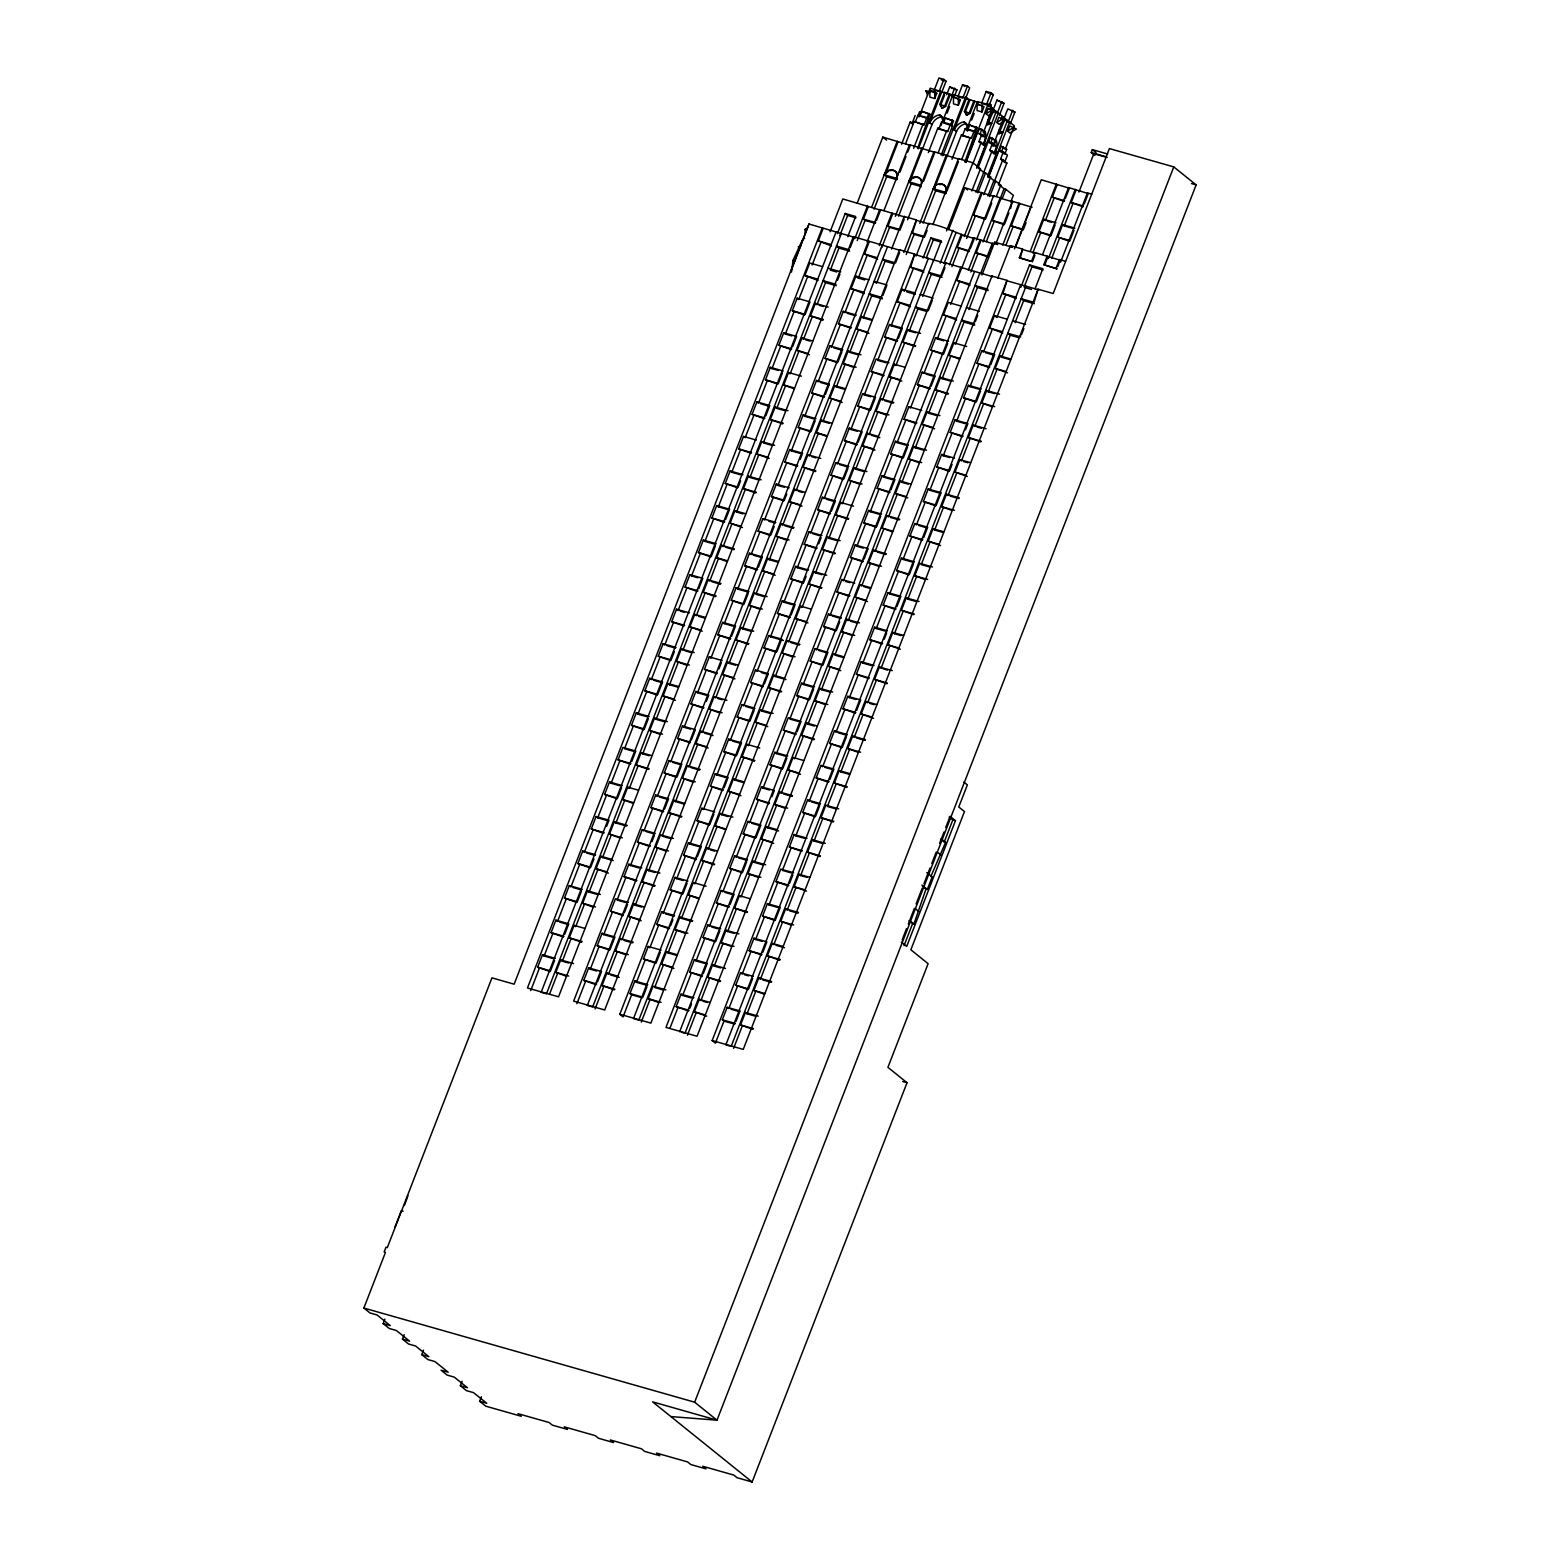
<?xml version="1.0" encoding="UTF-8"?>
<svg xmlns="http://www.w3.org/2000/svg" width="1560" height="1560" viewBox="0 0 1560 1560"><rect width="100%" height="100%" fill="white"/><g stroke="black" fill="none" stroke-linecap="round" stroke-linejoin="round"><path stroke-width="1.5" d="M934.733 98.514L934.752 91.611L929.858 90.207L929.858 97.13L934.733 98.514L936.78 93.23L934.752 91.611M953.492 96.934L953.472 103.857L958.347 105.242L960.394 99.957L953.492 96.934L960.394 99.957M958.347 105.242L958.367 98.319M977.106 103.662L977.087 110.565L981.981 111.969L984.029 106.684L977.106 103.662L979.134 105.3M981.981 111.969L981.981 105.046M802.308 240.143L793.006 260.364L791.505 272.142M404.372 1205.549L407.94 1195.818M395.011 1226.959L401.329 1210.658L403.104 1211.145M384.891 1319.117L383.175 1323.582L390.273 1325.61L377.072 1314.963L369.973 1312.954L363.87 1308.04L385.476 1252.368L384.13 1251.997L386.002 1247.201L387.328 1247.571L491.946 977.867L514.137 984.184L808.996 223.996L854.197 237.296L850.181 247.689M822.315 227.799L527.456 987.967L558.538 996.82L853.398 236.652L900.374 250.439L899.574 249.795L604.715 1009.963L573.632 1001.111L868.491 240.942M818.044 280.507L804.882 275.476L809.718 262.997L822.608 266.662M831.46 245.953L818.279 240.922L823.134 228.442M549.998 971.568L537.654 967.2L542.49 954.72L555.36 958.386M563.413 937.014L551.05 932.646L555.886 920.166L568.776 923.832L564.74 934.245M576.81 902.46L564.447 898.092L569.303 885.612L582.173 889.278M590.207 867.906L577.863 863.538L582.699 851.077L595.569 854.724M603.623 833.352L591.26 828.984L596.096 816.524L608.966 820.17L606.548 826.41M617.019 798.798L604.656 794.43L609.492 781.969L622.382 785.635M630.416 764.244L618.072 759.876L622.908 747.416L635.778 751.082L631.742 761.475M643.812 729.69L631.468 725.322L636.304 712.861L649.175 716.527M644.865 690.788L649.701 678.308L662.591 681.974L657.735 694.434L644.865 690.788L657.228 695.136M670.625 660.582L658.261 656.233L663.117 643.754L675.987 647.419M684.021 626.028L671.678 621.679L676.514 609.2L689.383 612.865M697.437 591.474L685.074 587.125L689.91 574.645L702.8 578.312L698.763 588.705M710.833 556.92L698.471 552.572L703.326 540.091L716.196 543.758M724.23 522.366L711.886 518.017L716.722 505.537L729.592 509.203L725.556 519.597M737.646 487.812L725.283 483.464L730.119 470.983L742.989 474.649M751.042 453.258L738.679 448.909L743.535 436.43L756.405 440.095M764.439 418.704L752.096 414.356L756.932 401.875L769.801 405.541L765.765 415.935M777.835 384.15L765.492 379.802L770.328 367.322L783.198 370.988M791.251 349.596L778.889 345.248L783.725 332.767L796.614 336.433L792.577 346.827M792.304 310.694L797.14 298.214L810.01 301.88L805.175 314.36L792.304 310.694L804.648 315.042M530.712 990.6L539.273 968.506M552.688 958.483L544.108 956.046L552.669 933.952M566.085 899.399L557.524 921.492L555.886 920.166M579.481 864.844L570.921 886.938L569.303 885.612M592.878 830.31L584.317 852.384L582.699 851.077M608.458 820.872L597.714 817.83L606.294 795.756M619.71 785.713L611.13 783.276L619.691 761.202M633.087 726.648L624.526 748.722L633.106 751.159M646.523 716.606L637.923 714.168L646.503 692.094M659.899 657.54L651.339 679.614L649.701 678.308M673.296 622.986L664.736 645.06L663.117 643.754M686.692 588.432L678.132 610.506L676.514 609.2M697.983 577.785L691.548 575.952L700.108 553.878M713.524 543.835L704.944 541.398L713.505 519.324M726.921 509.281L718.341 506.844L726.901 484.77M740.337 474.727L731.757 472.29L740.317 450.216M753.714 415.662L745.154 437.736L743.535 436.43M767.111 381.108L758.55 403.182L756.932 401.875M778.401 370.461L771.947 368.628L780.526 346.554M791.798 335.907L785.362 334.074L793.923 312M807.319 277.446L798.759 299.52L797.14 298.214M812.155 264.966L820.716 242.892M830.115 231.757L842.829 198.958L880.542 210.132L876.505 220.525M423.501 1350.199L421.765 1354.646L428.863 1356.674L415.662 1346.046L408.564 1344.018L402.46 1339.123L404.196 1334.658M836.004 232.108L541.144 992.297L546.468 993.817L841.327 233.63M554.56 960.472L550.524 970.866L537.654 967.2M581.353 891.365L577.337 901.758L564.447 898.092M593.95 858.897L590.733 867.204L577.863 863.538M621.562 787.702L617.545 798.096L604.656 794.43M648.375 718.594L644.338 728.988L631.468 725.322M674.368 651.573L671.151 659.88L658.261 656.233M715.396 545.825L711.36 556.237L698.471 552.572M740.571 480.889L738.153 487.13L725.283 483.464M782.399 373.055L778.362 383.468L765.492 379.802M837.389 233.649L845.208 213.505L855.64 216.47L847.821 236.632M839.826 235.618L847.645 215.455L845.208 213.505M566.066 976.131L555.847 972.387L560.683 959.907L573.573 963.573M581.607 942.201L569.264 937.833L574.1 925.353L584.825 928.414M592.858 907.023L582.66 903.279L587.496 890.799L600.366 894.465M608.419 873.093L596.057 868.725L600.892 856.245L611.637 859.307M619.671 837.934L609.453 834.171L614.308 821.691L627.178 825.357M633.067 803.38L622.869 799.617L627.705 787.137L638.43 790.198M648.629 769.431L636.265 765.063L641.101 752.583L651.846 755.644M659.88 734.273L649.662 730.509L654.517 718.029L667.387 721.695M675.422 700.323L663.078 695.955L667.914 683.475L678.639 686.536M686.692 665.164L676.475 661.401L681.31 648.921L694.181 652.587M702.234 631.215L689.871 626.847L694.707 614.367L705.451 617.428M715.63 596.661L703.287 592.293L708.123 579.813L720.993 583.479M726.882 561.502L716.683 557.739L721.519 545.259L734.389 548.925M742.443 527.553L730.08 523.185L734.916 510.705L745.66 513.767M755.84 492.999L743.496 488.631L748.332 476.151L761.202 479.817M769.236 458.445L756.892 454.077L761.728 441.616L774.599 445.263M782.652 423.891L770.289 419.523L775.125 407.062L788.014 410.709M793.904 388.732L783.685 384.969L788.541 372.508L801.411 376.174M809.445 354.783L797.101 350.415L801.938 337.954L812.663 340.997M822.861 320.229L810.498 315.861L815.334 303.401L828.224 307.067M549.764 993.564L557.486 973.693M568.757 963.047L562.322 961.213L570.882 939.139M584.279 904.585L575.718 926.659L574.1 925.353M597.714 894.562L589.115 892.106L597.694 870.032M613.255 860.613L602.53 857.551L611.091 835.477M626.652 826.059L615.927 822.998L624.487 800.923M637.884 766.37L629.323 788.443L627.705 787.137M649.175 755.722L642.74 753.889L651.3 731.816M664.716 721.792L656.136 719.335L664.697 697.261M678.112 687.239L669.533 684.782L678.093 662.707M691.509 628.154L682.948 650.227L681.31 648.921M704.905 593.6L696.345 615.693L694.707 614.367M718.302 559.045L709.742 581.139L708.123 579.813M731.718 524.492L723.138 546.585L721.519 545.259M742.989 513.864L736.554 512.031L745.115 489.938M758.53 479.915L749.95 477.477L758.511 455.403M771.908 420.849L763.347 442.923L771.947 445.36M785.343 410.806L776.763 408.369L785.323 386.295M798.72 351.741L790.159 373.815L788.541 372.508M812.117 317.187L803.556 339.261L801.938 337.954M835.965 284.329L823.095 280.663L825.533 282.633L816.972 304.707L815.334 303.401M849.361 249.775L836.492 246.109L838.929 248.079L830.368 270.153L836.803 271.986M857.259 202.976L882.804 137.105L910.299 145.353L907.706 152.081M837.583 280.176L840.001 273.936M854.802 238.621L867.477 205.978M868.276 206.641L863.441 219.121L875.686 222.593L874.887 221.949M857.24 240.572L865.059 220.428L862.621 218.458M871.65 207.207L897.234 141.219M885.885 173.219L898.053 141.862M874.087 209.157L886.645 176.768L884.208 174.817A7.215 6.24 -51.2 0 1 892.905 169.923A7.215 6.24 -51.2 0 1 896.474 178.288L897.273 178.951M901.563 144.242L910.143 122.09L912.366 122.713L915.154 115.518M867.067 242.112L879.723 209.469L905.034 217.094L904.234 216.45L891.579 249.073M905.6 143.618L914.199 121.465L924.085 124.8L926.874 117.605L918.001 115.069L915.213 122.284L914.199 121.465M864.221 293.651L851.058 288.619L855.894 276.139L868.783 279.805M877.636 259.096L864.454 254.065L869.31 241.585M917.787 116.473L919.639 111.677L921.862 112.3M596.173 984.711L583.83 980.343L588.666 967.863L601.536 971.529L597.5 981.942M597.226 945.789L602.062 933.309L614.933 936.975L610.096 949.455L597.226 945.789L609.59 950.157M622.986 915.603L610.623 911.235L615.459 898.774L628.349 902.421M636.383 881.049L624.039 876.681L628.875 864.221L641.745 867.867M649.779 846.495L637.435 842.127L642.271 829.667L655.142 833.332M663.195 811.941L650.832 807.573L655.668 795.112L668.558 798.779L664.521 809.172M676.591 777.387L664.228 773.019L669.084 760.558L681.954 764.225M689.988 742.833L677.644 738.484L682.481 726.005L695.35 729.67L691.314 740.064M703.404 708.279L691.041 703.931L695.877 691.45L708.767 695.117L706.329 701.356M716.8 673.725L704.438 669.376L709.293 656.896L722.163 660.562M730.197 639.171L717.853 634.822L722.69 622.342L735.559 626.008L731.523 636.402M743.613 604.617L731.25 600.268L736.086 587.788L748.956 591.454M757.009 570.063L744.646 565.715L749.502 553.234L762.372 556.9L758.335 567.294M770.406 535.509L758.062 531.16L762.899 518.681L775.768 522.346M783.822 500.955L771.459 496.606L776.295 484.127L789.165 487.793M797.218 466.401L784.856 462.052L789.692 449.572L802.581 453.238L800.163 459.478M810.615 431.847L798.271 427.498L803.108 415.019L815.977 418.685M824.011 397.293L811.668 392.944L816.504 380.465L829.374 384.13L825.337 394.524M837.428 362.758L825.064 358.39L829.9 345.91L842.79 349.577M850.824 328.204L838.461 323.837L843.317 311.356L856.187 315.023M919.035 117L930.208 88.179L945.399 93.015L944.58 92.371L939.919 104.364L942.162 108.361L945.633 106.412L950.274 94.419L944.58 92.371M919.913 116.142L921.765 111.345L929.877 114.192L917.572 148.493M883.896 210.697L909.5 144.709L934.81 152.334L923.52 181.447M576.888 1003.743L585.448 981.649M596.719 971.022L590.284 969.189L598.845 947.096M612.28 937.072L603.7 934.635L612.261 912.542M625.658 878.007L617.097 900.081L625.677 902.518M639.073 867.965L630.493 865.527L639.054 843.453M652.47 808.899L643.89 830.973L642.271 829.667M665.867 774.345L657.306 796.419L655.668 795.112M679.263 739.791L670.702 761.865L669.084 760.558M690.534 729.144L684.099 727.311L692.659 705.237M706.095 695.194L697.515 692.757L706.075 670.683M719.472 636.129L710.911 658.203L709.293 656.896M732.888 626.087L724.308 623.649L732.868 601.575M748.449 592.137L737.724 589.095L746.284 567.021M759.681 532.467L751.12 554.541L749.502 553.234M773.077 497.913L764.517 519.987L762.899 518.681M784.368 487.266L777.913 485.433L786.493 463.359M799.909 453.316L791.329 450.879L799.89 428.805M813.306 418.762L804.726 416.325L813.286 394.251M826.683 359.697L818.123 381.771L816.504 380.465M840.099 325.143L831.538 347.217L829.9 345.91M853.495 290.589L844.935 312.663L843.317 311.356M864.767 279.942L858.332 278.109L866.892 256.035M899.886 172.224L905.97 156.566M934.284 89.992L938.944 78L943.839 79.385L946.062 81.198L941.421 93.191M913.614 148.356L923.072 123.981M928.024 118.989L927.01 118.17L928.863 113.373M879.313 245.583L891.969 212.959M943.839 79.385L939.178 91.396L935.922 90.46M892.788 213.603L887.952 226.083L900.198 229.573L904.234 219.18M918.352 148.766L940.7 91.162M882.18 245.251L587.321 1005.439L592.644 1006.96L887.503 246.772M941.713 91.962L929.74 122.85A11.427 9.906 -51.2 0 1 939.646 114.835L941.889 116.63A11.427 9.906 -51.2 0 1 943.215 118.072M881.751 247.553L889.57 227.389L887.133 225.439M624.312 912.834L627.529 904.508M651.924 841.639L654.342 835.399M681.154 766.292L677.118 776.685L664.228 773.019M718.926 668.87L721.364 662.63M748.157 593.521L744.12 603.934L731.25 600.268M774.15 526.5L770.933 534.826L758.062 531.16M786.747 494.032L784.329 500.273L771.459 496.606M815.178 420.752L811.142 431.165L798.271 427.498M841.971 351.644L837.934 362.056L825.064 358.39M895.323 216.333L921.745 148.2M910.396 180.2L931.963 124.644A11.427 9.906 -51.2 0 1 941.889 116.63M949.475 93.756L944.814 105.748L942.162 108.361L940.739 105.027L944.619 95.023M898.599 216.138L911.157 183.749L908.719 181.779A7.215 6.24 -51.2 0 1 917.417 176.904A7.215 6.24 -51.2 0 1 920.966 185.269L908.719 181.779M946.686 94.712L949.806 86.716L956.923 89.895L954.583 95.901M614.386 989.898L602.024 985.53L606.859 973.05L617.604 976.111M625.638 954.72L615.42 950.976L620.275 938.496L633.145 942.162M641.179 920.79L628.836 916.422L633.672 903.942L644.397 907.003M654.596 886.236L642.233 881.868L647.068 869.388L659.958 873.054M665.847 851.077L655.629 847.314L660.484 834.834L673.355 838.5M681.389 817.128L669.045 812.76L673.881 800.28L684.606 803.341M692.659 781.969L682.442 778.206L687.277 765.726L700.148 769.392M708.201 748.02L695.838 743.652L700.674 731.172L711.418 734.233M719.452 712.861L709.254 709.098L714.09 696.618L726.96 700.284M734.994 678.912L722.65 674.544L727.486 662.064L738.212 665.125M748.41 644.358L736.047 639.99L740.883 627.51L753.773 631.176M759.661 609.2L749.463 605.436L754.299 592.956L767.169 596.622M775.203 575.25L762.859 570.882L767.695 558.402L778.42 561.463M786.474 540.091L776.256 536.328L781.092 523.867L793.981 527.514M802.015 506.142L789.652 501.774L794.508 489.313L805.233 492.356M815.412 471.588L803.068 467.22L807.904 454.76L820.774 458.406M826.683 436.43L816.465 432.666L821.301 420.206L832.026 423.248M842.225 402.48L829.861 398.112L834.717 385.651L845.442 388.694M853.476 367.322L843.277 363.577L848.114 351.098L860.983 354.764M869.037 333.372L856.674 329.023L861.51 316.543L872.235 319.585M595.082 1008.91L603.661 986.837M617.058 952.283L608.498 974.356L606.859 973.05M630.454 917.728L621.894 939.803L620.275 938.496M641.725 907.082L635.291 905.249L643.851 883.175M655.142 872.527L648.707 870.694L657.267 848.62M670.663 814.067L662.103 836.14L670.683 838.597M684.079 804.043L675.5 801.587L684.06 779.512M697.476 744.958L688.916 767.033L687.277 765.726M710.873 710.404L702.312 732.478L700.674 731.172M724.269 675.85L715.708 697.925L714.09 696.618M735.559 665.203L729.105 663.39L737.685 641.297M751.101 631.274L742.521 628.836L751.082 606.742M764.478 572.188L755.917 594.282L764.498 596.719M777.913 562.166L769.314 559.728L777.875 537.635M791.291 503.1L782.73 525.174L781.092 523.867M804.687 468.546L796.126 490.62L794.508 489.313M818.083 433.992L809.523 456.066L807.904 454.76M829.374 423.345L822.939 421.512L831.5 399.438M844.916 389.395L836.335 386.958L844.896 364.884M858.312 354.841L849.732 352.404L858.292 330.33M871.728 320.287L863.128 317.85L871.708 295.776L869.271 293.806L882.141 297.473M899.574 252.525L895.538 262.918L882.667 259.252L885.105 261.222L876.544 283.296L874.107 281.327L886.977 284.993L882.941 295.386M928.356 152.549L937.813 128.174L947.7 131.528L950.508 124.332L941.616 121.797L938.827 128.993L947.7 131.528M951.581 96.096L954.681 88.101M940.972 125.522L952.945 94.633L967.688 98.592L965.445 96.798M951.639 125.716L953.511 120.919L945.38 118.072L943.527 122.869L952.536 125.97L941.187 155.201M947.115 113.1L949.689 106.489M907.569 219.823L934.011 151.671L959.322 159.315L958.503 158.652L932.919 224.64M962.559 84.728L957.918 96.72L962.793 98.105L967.453 86.112L962.559 84.728L964.801 86.521M938.106 152.861L946.686 130.708M481.377 1396.804L479.661 1401.27L486.759 1403.278L473.558 1392.651L466.459 1390.642L460.356 1385.728L462.091 1381.283M950.625 124.897L952.497 120.101M903.825 252.564L916.481 219.941L904.234 216.45M916.481 219.941L912.463 233.064L924.709 236.554L927.127 230.314M942.844 155.746L965.211 98.124L969.91 99.996L965.25 111.989L966.673 115.323L970.125 113.392L974.785 101.38L969.091 99.333L964.431 111.345L966.673 115.323L969.325 112.73L973.966 100.737M965.035 99.918L969.676 87.906L967.453 86.112M966.225 98.943L954.252 129.831A11.427 9.906 -51.2 0 1 964.158 121.816L966.381 123.611A11.427 9.906 -51.2 0 0 956.475 131.625L934.03 189.423A7.215 6.24 -51.2 0 1 934.908 187.766M906.262 254.534L914.082 234.37L911.644 232.421M919.815 223.314L946.257 155.161M923.091 223.119L935.668 190.73L933.231 188.76A7.215 6.24 -51.2 0 1 941.928 183.885A7.215 6.24 -51.2 0 1 945.477 192.25L946.296 192.913M647.712 984.672L634.842 981.006L630.006 993.486L631.625 994.792L623.064 1016.886L619.808 1014.253L914.667 254.085L899.574 249.795M951.99 159.276L961.428 134.901L971.334 138.255L974.122 131.059L965.25 128.524L962.442 135.72L971.334 138.255M910.396 306.793L897.234 301.762L902.07 289.282L914.94 292.948M923.812 272.24L910.63 267.209L914.667 254.085M655.746 963.3L643.402 958.932L648.239 946.471L661.108 950.118M669.162 928.746L656.799 924.378L661.635 911.917L674.524 915.564M682.558 894.192L670.215 889.824L675.051 877.364L687.921 881.029M695.955 859.638L683.611 855.27L688.447 842.809L701.317 846.475L697.281 856.869M709.371 825.084L697.008 820.716L701.844 808.255L714.733 811.922M722.767 790.53L710.404 786.182L715.26 773.701L728.13 777.367L724.093 787.761M723.82 751.627L728.657 739.148L741.526 742.813L736.691 755.274L723.82 751.627L736.164 755.976M749.58 721.422L737.217 717.073L742.053 704.593L754.942 708.259M762.976 686.868L750.614 682.519L755.469 670.039L768.339 673.706L764.303 684.099M764.029 647.966L768.865 635.486L781.736 639.151L776.899 651.631L764.029 647.966L776.373 652.314M789.789 617.76L777.426 613.411L782.262 600.932L795.132 604.597L791.115 614.991M803.185 583.206L790.822 578.858L795.658 566.377L808.548 570.043M816.582 548.652L804.239 544.303L809.075 531.823L821.944 535.49M829.978 514.098L817.635 509.75L822.471 497.269L835.341 500.935L831.324 511.329M843.394 479.544L831.032 475.195L835.867 462.715L848.757 466.381M856.791 444.99L844.428 440.642L849.283 428.161L862.154 431.827L858.117 442.221M857.844 406.087L862.68 393.607L875.55 397.273L870.714 409.753L857.844 406.087L870.188 410.456M883.603 375.901L871.24 371.534L876.076 359.053L888.966 362.719M897 341.348L884.637 336.979L889.492 324.5L902.362 328.165L898.326 338.559M916.071 256.055L928.746 223.431C945.087 226.2 958.425 234.78 974.337 238.407L970.3 248.8M966.342 130.28L977.457 101.614L991.302 105.319L989.742 109.317M647.185 985.374L636.46 982.332L645.021 960.239M658.437 925.704L649.857 947.778L648.239 946.471M671.833 891.15L663.273 913.224L661.635 911.917M683.105 880.503L676.669 878.67L685.23 856.596M698.666 846.553L690.066 844.116L698.626 822.042M712.042 787.488L703.482 809.562L701.844 808.255M725.458 777.445L716.879 775.008L725.439 752.934M738.835 718.38L730.275 740.454L728.657 739.148M752.251 683.826L743.691 705.9L742.053 704.593M765.648 649.272L757.087 671.346L755.469 670.039M783.354 640.458L770.484 636.792L779.044 614.718M792.48 604.675L783.88 602.238L792.46 580.164M805.876 570.121L797.297 567.684L805.857 545.61M819.253 511.056L810.693 533.13L809.075 531.823M832.65 476.502L824.09 498.576L822.471 497.269M846.066 441.948L837.505 464.022L835.867 462.715M857.337 431.301L850.902 429.468L859.462 407.394M870.733 396.747L864.298 394.914L872.859 372.84M886.275 338.286L877.715 360.36L886.294 362.798M899.691 328.244L891.111 325.806L899.672 303.732M913.068 269.178L904.508 291.252L902.07 289.282M968.155 130.416L967.142 129.597L969.014 124.8L977.125 127.627L964.801 161.928M967.356 131.099L969.91 124.488M971.626 120.081L974.2 113.47M947.154 190.671L958.464 161.557M986.193 91.455L981.533 103.447L986.408 104.832L991.068 92.84L986.193 91.455L988.416 93.249M923.072 258.043L930.891 237.88L941.323 240.864L933.504 261.007M961.721 159.588L970.32 137.436M975.273 132.444L974.24 131.625L976.111 126.808M926.386 257.77L933.328 239.85L930.891 237.88M928.356 258.394L633.496 1018.582L638.82 1020.103L933.679 259.915M965.562 162.259L987.928 104.598L992.725 108.459L983.326 132.717M965.971 162.454L977.32 133.204L981.767 134.472L985.822 137.748L983.034 144.944L985.257 145.567L976.794 167.388M646.913 986.758L642.876 997.152L630.006 993.486M660.309 952.204L656.273 962.598L643.402 958.932M670.488 925.977L672.906 919.737M687.121 883.096L683.085 893.49L670.215 889.824M713.914 813.989L709.878 824.382L697.008 820.716M754.124 710.326L750.087 720.74L737.217 717.073M806.13 576.283L803.712 582.524L790.822 578.858M818.727 543.797L821.145 537.557M847.938 468.448L843.901 478.861L831.032 475.195M981.806 129.363L979.953 134.16L983.19 136.793L985.062 131.995L981.806 129.363L979.582 128.739L977.32 133.204M988.65 106.626L993.31 94.633L991.068 92.84M986.057 113.782L988.104 108.517L994.773 111.579L988.279 115.596L986.057 113.782L992.53 109.765M981.669 143.851L978.958 141.668L981.767 134.472M987.538 121.192L991.556 123.493L987.636 124.722L987.538 121.192L992.199 109.18L993.974 109.688L996.197 111.481L984.145 143.208L986.368 143.851M658.417 1002.417L648.2 998.673L653.035 986.193L665.925 989.859M673.959 968.487L661.596 964.119L666.451 951.639L677.176 954.7M685.21 933.328L675.012 929.565L679.848 917.085L692.718 920.751M698.626 898.774L688.408 895.011L693.245 882.531L706.115 886.197M714.168 864.825L701.805 860.457L706.66 847.977L717.385 851.038M725.419 829.667L715.221 825.903L720.057 813.423L732.927 817.089M740.961 795.717L728.617 791.349L733.453 778.869L744.178 781.931M754.377 761.163L742.014 756.795L746.85 744.315L759.74 747.981M767.774 726.609L755.43 722.241L760.266 709.761L773.136 713.427M781.17 692.055L768.826 687.687L773.663 675.207L784.387 678.268M792.441 656.896L782.223 653.133L787.059 640.653L799.948 644.319M807.983 622.947L795.62 618.579L800.475 606.099L811.2 609.16M821.379 588.393L809.035 584.025L813.871 571.565L826.742 575.211M834.795 553.839L822.432 549.471L827.268 537.01L840.158 540.657M848.192 519.285L835.828 514.917L840.684 502.457L853.554 506.123M859.443 484.127L849.245 480.363L854.081 467.902L866.95 471.569M875.004 450.177L862.641 445.809L867.477 433.348L878.202 436.39M886.255 415.019L876.038 411.274L880.874 398.794L893.763 402.46M901.797 381.069L889.453 376.72L894.289 364.24L905.014 367.282M915.193 346.515L902.85 342.166L907.686 329.686L920.556 333.352M993.076 110.136L996.957 100.133L1004.074 103.331L999.414 115.323M946.51 230.919L972.933 162.767L958.503 158.652M972.718 164.112L981.182 142.311L978.958 141.668M993.974 109.688L987.636 124.722M641.258 1022.053L649.818 999.979M663.234 965.425L654.673 987.5L663.254 989.957M676.65 955.402L668.07 952.945L676.63 930.871M692.192 921.453L681.466 918.392L690.027 896.317M703.443 861.764L694.883 883.837L693.245 882.531M716.84 827.209L708.279 849.283L706.66 847.977M728.111 816.562L721.675 814.73L730.236 792.655M743.672 782.633L735.072 780.175L743.652 758.101M757.048 723.548L748.488 745.621L746.85 744.315M770.465 713.524L761.884 711.087L770.445 688.993M786.025 679.575L775.281 676.533L783.841 654.44M797.258 619.885L788.697 641.979L787.059 640.653M810.654 585.332L802.093 607.425L800.475 606.099M821.925 574.704L815.49 572.871L824.05 550.797M837.486 540.755L828.906 538.317L837.466 516.243M850.863 481.689L842.303 503.763L840.684 502.457M864.279 471.647L855.699 469.209L864.259 447.135M877.675 412.581L869.096 434.655L867.477 433.348M891.072 378.027L882.511 400.101L880.874 398.794M904.468 343.473L895.908 365.547L894.289 364.24M915.759 332.826L909.304 330.993L917.884 308.919L915.447 306.95L928.317 310.615L932.353 300.222M922.721 296.439L931.281 274.365L928.843 272.395L941.713 276.061L944.95 267.735M948.577 229.691L964.86 187.746L994.305 196.541L993.486 195.897L976.365 240.045M997.172 113.529L1001.832 101.517M976.852 168.363L998.341 112.983L994.422 110.994L996.197 111.481M940.212 263.094L952.926 230.314M978.529 166.647L988.124 141.901L992.569 143.169L996.625 146.445L993.837 153.641L996.06 154.284L987.597 176.085M988.533 142.233L990.385 137.436L995.865 140.692L993.993 145.489L988.124 141.901M996.859 122.499L998.907 117.215L1005.576 120.276L999.082 124.293L996.859 122.499L1003.353 118.482M971.861 190.964L980.46 168.811L972.933 162.767M944.112 263.367L955.987 232.772M990.756 142.876L992.608 138.079M960.843 267.228L665.983 1027.397L697.067 1036.249L991.926 276.081L992.725 276.724L945.75 262.938L650.89 1023.106L619.808 1014.253M993.837 153.641L989.781 150.364L992.569 143.169M992.823 146.153L1003.938 117.487L998.341 112.983M1003.919 118.853L1007.799 108.849L1014.917 112.047L1010.256 124.039M983.521 172.828L991.984 151.008L989.781 150.364M976.033 192.328L983.755 172.399L978.685 168.304L980.46 168.811M1003.938 117.487L1001.715 116.864L1005.186 118.716L998.849 133.751L1002.768 132.522L998.751 130.221L998.849 133.751L1000.994 132.015L1002.768 132.522M949.435 264.888L961.311 234.273M977.808 192.835L985.53 172.906L983.755 172.399M969.091 251.608L957.274 247.416L962.13 234.936M997.581 152.88L995.358 152.236L1007.409 120.51L1005.186 118.716M951.951 266.643L958.913 248.722M1008.033 122.245L1012.694 110.234M964.158 236.574L981.279 192.426M988.065 177.392L1009.554 122.011L1005.635 120.022L1007.409 120.51M985.335 219.355L973.538 215.143L982.098 193.07M988.455 177.606L998.926 150.618L1003.372 151.866L1007.428 155.142L1004.64 162.338L1006.863 162.981L998.4 184.782M999.336 150.93L1001.208 146.133L1006.668 149.389L1004.815 154.186L998.926 150.618M1007.663 131.196L1009.71 125.911L1016.379 128.973L1009.905 132.99L1007.663 131.196L1014.156 127.179M966.596 238.524L975.156 216.45M983.736 194.707L990.62 177.001L985.53 172.906M1001.559 151.573L1003.412 146.776M1004.64 162.338L1000.584 159.081L1003.372 151.866M1005.732 148.044L1014.351 125.853L1009.554 122.011M987.909 196.072L993.915 180.57L990.522 177.859M994.344 181.525L1002.807 159.705L1000.584 159.081M956.572 319.936L943.41 314.906L948.246 302.425L961.116 306.091M969.969 285.382L956.807 280.351L961.642 267.872M961.642 268.359L973.518 237.764L993.193 243.789L989.176 254.182M989.683 196.579L995.689 181.077L993.915 180.57M688.525 1010.997L676.182 1006.629L681.018 994.168L693.888 997.815M701.922 976.443L689.578 972.075L694.414 959.615L707.284 963.261L703.248 973.674M715.338 941.889L702.975 937.521L707.811 925.06L720.7 928.726M728.734 907.335L716.371 902.967L721.227 890.506L734.097 894.173L730.06 904.566M742.131 872.781L729.788 868.413L734.624 855.952L747.493 859.618M743.184 833.878L748.02 821.399L760.909 825.064L756.054 837.525L743.184 833.878L755.547 838.227M768.943 803.673L756.581 799.325L761.436 786.844L774.306 790.51L771.888 796.75M782.34 769.119L769.996 764.77L774.832 752.291L787.702 755.957M795.756 734.565L783.393 730.216L788.229 717.736L801.099 721.402L797.082 731.796M809.152 700.011L796.789 695.663L801.625 683.183L814.515 686.849M810.206 661.108L815.042 648.629L827.911 652.294L823.075 664.774L810.206 661.108L822.549 665.457M835.945 630.903L823.602 626.554L828.438 614.075L841.308 617.74M849.361 596.349L836.999 592L841.834 579.52L854.724 583.187M862.758 561.795L850.395 557.447L855.25 544.966L868.12 548.633L864.084 559.026M876.154 527.241L863.811 522.892L868.647 510.412L881.517 514.078M889.57 492.687L877.207 488.339L882.043 475.858L894.933 479.524L890.896 489.918M902.967 458.152L890.604 453.784L895.459 441.305L908.329 444.97M916.364 423.598L904.02 419.231L908.856 406.75L921.726 410.416M929.779 389.044L917.417 384.677L922.252 372.197L935.122 375.863L931.106 386.256M943.176 354.49L930.813 350.123L935.649 337.642L948.538 341.308M670.098 1027.806L677.8 1007.955M691.216 997.913L682.636 995.475L691.197 973.401M704.633 963.358L696.033 960.921L704.593 938.847M718.009 904.293L709.449 926.367L707.811 925.06M731.406 869.739L722.846 891.813L721.227 890.506M744.803 835.185L736.242 857.259L734.624 855.952M758.218 800.631L749.658 822.705L748.02 821.399M769.49 789.984L763.054 788.151L771.615 766.077M785.031 756.034L776.451 753.597L785.011 731.523M798.428 696.969L789.847 719.043L798.447 721.481M811.843 686.926L803.264 684.489L811.824 662.415M825.221 627.861L816.66 649.935L815.042 648.629M838.617 593.307L830.057 615.381L828.438 614.075M852.033 558.753L843.472 580.827L841.834 579.52M863.304 548.106L856.869 546.273L865.429 524.199M878.846 514.157L870.265 511.719L878.826 489.645M892.261 479.602L883.682 477.165L892.242 455.091M907.803 445.673L897.078 442.611L905.639 420.537M919.035 385.983L910.475 408.057L908.856 406.75M932.451 351.429L923.89 373.503L922.252 372.197M943.722 340.782L937.287 338.949L945.847 316.875M950.683 304.395L959.244 282.321M991.731 203.171L985.745 218.614L973.538 215.143M996.469 196.248L1000.76 185.172L995.689 181.077M968.311 270.25L980.187 239.655M987.948 256.99L976.15 252.778L980.986 240.298M970.827 272.005L977.769 254.085M983.014 241.936L1000.155 197.788L993.486 195.897M999.785 199.836L1004.074 188.76L998.985 184.665L1000.76 185.172M1004.192 224.718L992.394 220.525L1000.954 198.451L1000.155 197.788M1002.417 198.12L1005.849 189.267L1004.074 188.76M679.673 1031.726L974.532 271.537M986.31 241.702L994.032 221.832M689.851 1008.228L691.47 1004.055M719.881 930.793L715.845 941.187L702.975 937.521M746.694 861.685L742.658 872.079L729.788 868.413M786.903 758.024L782.867 768.437L769.996 764.77M813.696 688.916L809.679 699.328L796.789 695.663M839.709 621.894L836.472 630.221L823.602 626.554M880.717 516.145L876.681 526.558L863.811 522.892M907.51 447.057L903.493 457.45L890.604 453.784M947.719 343.395L943.702 353.788L930.813 350.123M979.856 273.058L684.996 1033.246L681.447 1032.233M706.739 1016.184L694.375 1011.816L699.212 999.336L709.937 1002.397M720.135 981.63L707.772 977.262L712.627 964.782L725.498 968.448M731.386 946.471L721.188 942.708L726.024 930.228L738.894 933.894M746.947 912.522L734.584 908.154L739.42 895.674L750.145 898.736M758.199 877.364L747.981 873.6L752.817 861.12L765.707 864.786M773.74 843.414L761.397 839.046L766.233 826.566L776.958 829.627M784.992 808.255L774.793 804.492L779.63 792.012L792.5 795.678M800.553 774.306L788.19 769.938L793.026 757.458L803.77 760.519M813.95 739.752L801.587 735.384L806.442 722.904L817.167 725.966M825.201 704.593L815.002 700.83L819.838 688.35L832.708 692.016M840.762 670.644L828.399 666.276L833.235 653.796L843.96 656.858M852.014 635.486L841.795 631.722L846.651 619.261L859.521 622.908M867.555 601.536L855.212 597.168L860.048 584.707L870.773 587.75M878.826 566.377L868.608 562.614L873.444 550.154L886.314 553.819M892.222 531.823L882.005 528.06L886.841 515.6L899.73 519.265M907.764 497.874L895.42 493.506L900.256 481.046L910.981 484.087M919.015 462.715L908.817 458.971L913.653 446.491L926.523 450.157M934.576 428.766L922.213 424.418L927.05 411.938L939.939 415.603M947.973 394.212L935.61 389.863L940.466 377.383L953.335 381.049M959.225 359.053L949.026 355.31L953.862 342.829L966.732 346.495M980.518 273.741L992.394 243.126L995.943 244.14M981.942 274.989L994.675 242.19L1012.421 247.24L1010.392 245.602L997.678 278.401M687.433 1035.197L695.994 1013.122M709.41 978.568L700.85 1000.642L699.212 999.336M720.681 967.922L714.246 966.088L722.807 944.014M734.077 933.367L727.642 931.534L736.203 909.46M749.619 874.907L741.039 896.981L739.42 895.674M763.035 864.883L754.455 862.426L763.015 840.352M778.576 830.934L767.851 827.873L776.412 805.798M789.808 771.245L781.248 793.318L779.63 792.012M803.225 736.691L794.664 758.784L793.026 757.458M814.495 726.063L808.06 724.23L816.621 702.136M830.037 692.114L821.457 689.676L830.017 667.582M843.433 633.029L834.873 655.122L843.453 657.559M856.83 598.494L848.269 620.568L846.651 619.261M870.226 563.94L861.666 586.014L860.048 584.707M883.642 529.386L875.082 551.46L873.444 550.154M897.039 494.832L888.478 516.906L886.841 515.6M908.31 484.185L901.875 482.352L910.435 460.278M923.871 450.235L915.271 447.798L923.851 425.724M937.267 415.681L928.688 413.244L937.248 391.17M950.664 381.127L942.084 378.69L950.644 356.616M974.493 323.758L961.603 320.093L964.041 322.062L955.481 344.136L953.862 342.829M968.896 309.582L977.457 287.508L975.019 285.538L987.889 289.204M1010.724 202.118L1013.356 195.312L1005.849 189.267M996.079 243.204L1012.362 201.259L1032.037 207.285L1031.218 206.641L1015.697 246.695M1008.891 212.959L1004.601 223.996L992.394 220.525M1010.607 208.533L1012.362 201.259M1002.749 245.095L1019.012 203.151M1023.067 230.1L1011.27 225.888L1019.831 203.814M975.292 321.672L977.71 315.432M1006.044 244.861L1012.888 227.195M1014.468 248.878L1041.261 179.77L1069.38 188.195L1065.343 198.588M1026.051 222.749L1023.477 229.359L1011.27 225.888M736.027 1021.371L740.064 1010.958L727.194 1007.312L722.338 1019.772L723.976 1021.098L715.416 1043.172L712.159 1040.54L1007.019 280.371L991.926 276.081M1002.749 333.079L989.586 328.048L994.422 315.569L1007.292 319.235M1016.145 298.526L1002.983 293.494L1007.019 280.371M748.098 989.586L735.755 985.218L740.591 972.758L753.46 976.423M761.514 955.032L749.151 950.664L753.987 938.203L766.876 941.87L762.84 952.263M762.548 916.13L767.403 903.649L780.273 907.316L775.437 919.776L762.548 916.13L774.91 920.478M788.307 885.924L775.963 881.575L780.8 869.096L793.669 872.761M801.723 851.37L789.36 847.021L794.196 834.542L807.066 838.207M815.12 816.816L802.756 812.467L807.592 799.987L820.482 803.654M828.516 782.262L816.173 777.913L821.008 765.433L833.878 769.1L829.842 779.493M841.913 747.708L829.569 743.359L834.405 730.88L847.275 734.545M855.328 713.154L842.966 708.806L847.801 696.325L860.691 699.992L856.654 710.385M868.725 678.6L856.362 674.251L861.217 661.771L874.087 665.438M882.121 644.046L869.778 639.697L874.614 627.217L887.484 630.883M895.538 609.492L883.175 605.143L888.01 592.663L900.9 596.329L896.864 606.723M908.934 574.938L896.571 570.59L901.426 558.109L914.297 561.775M922.331 540.384L909.987 536.035L914.823 523.556L927.693 527.221L923.657 537.615M923.383 501.482L928.219 489.002L941.09 492.668L936.253 505.148L923.383 501.482L935.746 505.85M949.143 471.296L936.78 466.927L941.616 454.447L954.505 458.113M962.539 436.741L950.196 432.373L955.032 419.894L967.902 423.56L965.484 429.799M975.936 402.188L963.592 397.819L968.428 385.34L981.298 389.005M989.352 367.633L976.989 363.265L981.825 350.785L994.715 354.452L990.678 364.845M1030.322 261.3L1019.304 257.731L1022.658 249.093L1010.392 245.602M737.373 986.544L728.812 1008.618L727.194 1007.312M750.769 951.99L742.209 974.064L740.591 972.758M762.06 941.343L755.625 939.51L764.185 917.436M777.601 907.393L769.021 904.956L777.582 882.882M790.978 848.328L782.418 870.402L790.998 872.84M804.414 838.285L795.814 835.848L804.394 813.774M817.791 779.22L809.231 801.294L807.592 799.987M831.188 744.666L822.627 766.74L821.008 765.433M844.603 710.112L836.024 732.186L834.405 730.88M855.875 699.465L849.439 697.632L858 675.558M871.416 665.515L862.836 663.078L871.396 641.004M884.812 630.962L876.233 628.524L884.793 606.45M898.228 596.408L889.649 593.97L898.209 571.896M913.77 562.477L903.045 559.416L911.606 537.342M925.002 502.788L916.442 524.862L914.823 523.556M940.582 493.369L929.858 490.308L938.418 468.234M949.689 457.587L943.254 455.754L951.814 433.68M965.231 423.637L956.65 421.2L965.211 399.126M978.646 389.084L970.047 386.646L978.627 364.572M992.024 330.018L983.463 352.092L981.825 350.785M1005.42 295.464L996.859 317.538L994.422 315.569M1020.123 258.394L1022.658 249.093M1030.419 250.945L1056.354 184.06M1050.738 235.95L1038.94 231.757L1043.776 219.278L1055.983 222.749M1064.135 201.396L1052.337 197.203L1057.173 184.724M1032.856 252.935L1040.559 233.064M1053.956 198.51L1045.395 220.584L1043.776 219.278M1020.708 284.68L725.849 1044.869L729.398 1045.882M752.661 978.49L748.625 988.884L735.755 985.218M789.633 883.155L792.87 874.828M819.663 805.721L815.646 816.133L802.756 812.467M846.475 736.612L842.439 747.025L829.569 743.359M884.267 639.191L886.684 632.95M913.497 563.842L909.46 574.255L896.571 570.59M952.087 464.353L949.669 470.594L936.78 466.927M980.499 391.092L976.462 401.485L963.592 397.819M1020.844 287.313L1029.542 264.907L1042.86 268.71L1035.04 288.853M1057.719 266.702L1060.235 260.208L1034.904 252.583L1031.55 261.222L1019.304 257.731M1032.369 261.885L1034.885 255.391M1024.159 287.02L1031.979 266.877L1029.542 264.907M731.172 1046.389L1026.031 286.202M752.914 1029.327L740.551 1024.959L745.387 1012.479L758.258 1016.145M764.166 994.168L753.948 990.405L758.784 977.925L771.673 981.591M779.707 960.219L767.364 955.851L772.2 943.371L782.925 946.433M790.959 925.06L780.76 921.297L785.596 908.817L798.466 912.483M806.52 891.111L794.157 886.743L798.993 874.263L809.737 877.325M819.917 856.557L807.553 852.189L812.409 839.709L825.279 843.375M833.313 822.003L820.969 817.635L825.806 805.155L838.675 808.821M846.729 787.449L834.366 783.081L839.202 770.601L849.947 773.663M857.981 752.291L847.762 748.527L852.618 736.047L865.488 739.713M873.522 718.341L861.178 713.973L866.014 701.493L876.74 704.554M886.938 683.787L874.575 679.419L879.411 666.958L892.281 670.605M900.334 649.233L887.971 644.865L892.808 632.404L903.552 635.447M913.731 614.679L901.387 610.311L906.224 597.85L919.093 601.517M924.983 579.52L914.784 575.757L919.62 563.297L932.49 566.962M940.543 545.571L928.181 541.203L933.017 528.742L943.761 531.784M951.795 510.412L941.596 506.668L946.433 494.188L959.303 497.854M967.337 476.463L954.993 472.115L959.829 459.635L970.554 462.677M980.752 441.909L968.389 437.56L973.225 425.081L986.115 428.747M992.004 406.75L981.786 403.006L986.642 390.526L999.512 394.192M1007.546 372.801L995.202 368.452L1000.038 355.973L1010.763 359.014M733.609 1048.34L742.17 1026.265M755.606 1016.242L747.006 1013.785L755.586 991.712M768.983 957.158L760.422 979.231L758.784 977.925M782.379 922.603L773.818 944.678L772.2 943.371M795.775 888.05L787.215 910.124L785.596 908.817M807.066 877.402L800.631 875.569L809.192 853.495M822.608 843.472L814.027 841.015L822.588 818.942M835.984 784.387L827.424 806.481L836.004 808.918M849.42 774.365L840.84 771.927L849.4 749.833M862.797 715.279L854.236 737.373L852.618 736.047M876.193 680.725L867.633 702.819L866.014 701.493M889.609 646.191L881.049 668.265L879.411 666.958M900.88 635.544L894.445 633.711L903.006 611.637M916.422 601.594L907.842 599.157L916.402 577.083M929.818 542.529L921.239 564.603L929.838 567.041M943.234 532.486L934.654 530.049L943.215 507.975M956.611 473.421L948.051 495.495L946.433 494.188M970.008 438.867L961.447 460.941L959.829 459.635M983.424 404.313L974.864 426.387L973.225 425.081M994.695 393.666L988.26 391.833L996.82 369.759M1010.237 359.716L1001.656 357.279L1010.217 335.205L1007.779 333.235L1020.669 336.901M1015.072 322.725L1023.633 300.651L1021.196 298.681L1034.065 302.348L1038.082 289.224L743.242 1049.392L712.159 1040.54M1042.626 254.416L1068.561 187.551L1088.256 193.576L1084.219 203.97M1055.165 224.835L1051.147 235.228L1038.94 231.757M1043.815 264.712L1056.88 268.846L1043.815 264.712L1047.169 256.074M1044.615 265.356L1047.969 256.718M1048.418 258.55L1075.23 189.442M1069.594 241.332L1057.797 237.12L1062.633 224.64L1074.86 228.13M1083.01 206.778L1071.194 202.566L1076.049 190.086M1094.906 155.474L1091.239 152.529L1092.37 149.643L1107.659 154.011M1021.469 334.815L1023.887 328.575M1051.713 258.297L1059.435 238.426M1072.403 228.267L1064.271 225.966L1072.832 203.873M1078.935 192.075L1093.833 153.699L1107.151 157.482M1056.062 268.203L1059.415 259.565L1065.538 261.3M1060.644 262.022L1087.437 192.913L1091.746 194.142M1074.04 230.197L1070.004 240.611L1057.797 237.12M1173.783 166.9L1196.13 184.899L716.995 1420.185L694.649 1402.187L1173.783 166.9L1109.394 148.59L1053.195 293.514L1038.082 289.224M902.187 939.841L906.535 928.629M908.291 924.125L914.375 908.408M916.13 903.923L922.213 888.206M923.968 883.721L930.053 868.003M931.788 863.499L936.156 852.286M939.627 843.297L943.995 832.065M945.731 827.58L950.079 816.348L955.461 820.697L906.692 946.433L901.309 942.084M904.039 945.672L912.6 923.598L909.012 920.692M922.408 886.158L925.996 889.044L913.926 923.968L912.6 923.598M925.996 889.044L927.342 889.414L932.178 876.934L930.832 876.564L945.575 842.38L944.249 842.01L952.809 819.936L949.221 817.05M479.661 1401.27L485.745 1406.165L521.274 1416.285L518.017 1413.672L549.1 1422.505L552.357 1425.138L567.45 1429.428L564.193 1426.815L595.276 1435.649L598.533 1438.281L613.626 1442.571L610.37 1439.958L641.452 1448.792L644.709 1451.424L659.802 1455.714L656.545 1453.101L687.629 1461.935L690.865 1464.567L705.978 1468.857L702.721 1466.244L733.804 1475.078L737.042 1477.71L752.134 1482L907.023 1082.718L887.913 1067.332L928.122 963.69L910.865 949.786L964.47 811.57L958.776 806.988L967.356 784.914L963.826 782.067M801.118 244.764L799.987 247.435L798.213 246.928M805.175 233.883L805.058 229.378L807.358 228.053M803.575 238.894L804.628 238.309M670.898 1416.578L716.995 1420.185L652.606 1401.855L752.134 1482M941.187 79.794L946.062 81.198M990.054 93.717L993.31 94.633M953.667 88.978L956.923 89.895M1004.074 103.331L996.957 100.133M1011.66 111.111L1014.917 112.047M950.274 94.419L953.959 95.453L952.945 94.633M974.785 101.38L978.471 102.433L977.457 101.614M990.502 107.835L992.725 108.459M931.905 91.845L936.78 93.23M927.537 95.18L925.938 90.811L930.384 92.079M994.773 111.579L988.104 108.517M1001.13 119.008L1005.576 120.276M989.781 122.986L991.556 123.493M1091.239 152.529L1106.547 156.877M1191.489 183.573L1196.13 184.899M929.877 114.192L921.765 111.345M953.511 120.919L945.38 118.072M971.802 126.126L977.125 127.627M985.062 131.995L979.582 128.739M921.687 116.649L927.01 118.17M967.142 129.597L974.24 131.625M995.865 140.692L990.385 137.436M917.436 122.909L924.085 124.8M992.179 145.178L996.625 146.445M1004.445 148.766L1006.668 149.389M988.845 176.495L990.62 177.001M1052.337 197.203L1064.544 200.674M1071.194 202.566L1083.42 206.056M1000.954 198.451L1013.162 201.922M884.208 174.817L896.474 178.288M933.231 188.76L945.477 192.25M1047.423 221.169L1051.498 222.32M886.645 176.768L896.864 179.673M911.157 183.749L921.375 186.654M935.668 190.73L945.867 193.635M1023.457 249.756L1035.723 253.246L1034.904 252.583M917.3 220.584L929.545 224.075L928.746 223.431M1031.979 266.877L1043.074 270.036M847.645 215.455L855.992 217.834M865.059 220.428L875.277 223.333M889.57 227.389L899.788 230.295M914.082 234.37L924.3 237.276M933.328 239.85L941.675 242.229M957.274 247.416L969.501 250.887M976.15 252.778L988.358 256.25M915.486 254.728L946.55 263.581L945.75 262.938M1007.819 281.034L1038.901 289.868M1024.549 287.469L1031.57 289.477M805.058 229.378L806.072 229.671M818.279 240.922L831.168 244.589M864.454 254.065L877.344 257.731M910.63 267.209L923.52 270.875M956.807 280.351L969.696 284.017M1002.983 293.494L1015.853 297.16M838.929 248.079L849.654 251.121M885.105 261.222L893.685 263.66M931.281 274.365L942.006 277.407M977.457 287.508L988.182 290.55M1023.633 300.651L1034.358 303.693M827.931 268.183L840.801 271.849M920.283 294.469L933.153 298.135M966.459 307.613L979.329 311.279M1012.635 320.755L1025.505 324.421M906.652 291.856L915.233 294.314M793.006 260.364L794.781 260.871M790.959 271.206L808.996 223.996M804.882 275.476L817.752 279.142M851.058 288.619L863.928 292.285M897.234 301.762L910.104 305.428M943.41 314.906L956.28 318.572M989.586 328.048L1002.456 331.715M825.533 282.633L836.258 285.675M871.708 295.776L882.433 298.818M917.884 308.919L926.465 311.356M964.041 322.062L974.785 325.104M1010.217 335.205L1018.817 337.642M819.117 305.311L823.407 306.54M847.08 313.267L855.66 315.724M985.608 352.697L994.188 355.154M810.498 315.861L823.368 319.527M838.461 323.837L851.35 327.502M856.674 329.023L867.399 332.065M884.637 336.979L897.526 340.645M902.85 342.166L915.72 345.832M949.026 355.31L959.751 358.351M976.989 363.265L989.878 366.931M995.202 368.452L1005.927 371.494M805.701 339.865L809.991 341.094M833.683 347.822L842.264 350.279M926.035 374.107L934.615 376.565M778.889 345.248L791.778 348.913M797.101 350.415L807.826 353.476M843.277 363.577L856.148 367.224M871.24 371.534L884.111 375.2M889.453 376.72L900.178 379.762M917.417 384.677L930.286 388.343M935.61 389.863L948.5 393.529M981.786 403.006L994.675 406.673M820.267 382.375L828.867 384.832M884.657 400.706L893.236 403.143M977.008 426.991L981.298 428.22M783.685 384.969L794.43 388.031M811.668 392.944L824.538 396.61M829.861 398.112L840.606 401.173M876.038 411.274L888.927 414.921M904.02 419.231L916.89 422.897M922.213 424.418L932.938 427.459M950.196 432.373L963.066 436.04M968.389 437.56L981.259 441.226M760.695 403.786L769.275 406.244M871.26 435.26L879.84 437.697M963.592 461.546L967.883 462.774M752.096 414.356L764.966 418.022M770.289 419.523L783.159 423.189M816.465 432.666L827.19 435.727M844.428 440.642L857.317 444.308M862.641 445.809L873.366 448.87M908.817 458.971L921.687 462.618M954.993 472.115L965.718 475.156M811.668 456.671L815.958 457.899M839.65 464.627L848.231 467.084M950.196 496.099L958.776 498.537M738.679 448.909L751.569 452.575M756.892 454.077L767.617 457.139M784.856 462.052L797.745 465.719M803.068 467.22L815.938 470.886M849.245 480.363L862.115 484.029M877.207 488.339L890.077 492.005M895.42 493.506L906.145 496.567M941.596 506.668L954.466 510.315M798.271 491.224L802.562 492.453M826.234 499.18L834.834 501.637M890.624 517.51L899.203 519.948M918.587 525.466L927.167 527.923M743.496 488.631L756.366 492.297M789.652 501.774L800.397 504.835M817.635 509.75L830.505 513.416M835.828 514.917L848.718 518.583M882.005 528.06L892.749 531.121M909.987 536.035L922.857 539.701M928.181 541.203L938.905 544.264M768.807 521.216L775.242 523.048M784.875 525.779L793.455 528.216M812.838 533.734L819.273 535.567M877.227 552.065L885.807 554.502M711.886 518.017L724.756 521.683M730.08 523.185L740.805 526.246M776.256 536.328L789.126 539.994M804.239 544.303L817.108 547.969M822.432 549.471L835.302 553.137M850.395 557.447L863.284 561.112M868.608 562.614L881.478 566.28M914.784 575.757L927.654 579.423M725.283 547.19L733.883 549.627M753.265 555.145L761.846 557.583M845.617 581.432L849.908 582.66M863.811 586.618L870.246 588.451M716.683 557.739L727.408 560.8M744.646 565.715L757.536 569.38M762.859 570.882L773.584 573.943M809.035 584.025L821.905 587.691M836.999 592L849.868 595.667M855.212 597.168L865.937 600.23M883.175 605.143L896.044 608.809M901.387 610.311L914.258 613.977M711.886 581.743L720.466 584.181M832.201 615.986L840.801 618.442M850.414 621.173L856.85 623.005M685.074 587.125L697.944 590.792M703.287 592.293L716.157 595.959M749.463 605.436L762.333 609.102M777.426 613.411L790.296 617.077M795.62 618.579L806.364 621.64M841.795 631.722L854.685 635.388M869.778 639.697L882.648 643.364M887.971 644.865L898.716 647.926M680.277 611.111L684.567 612.339M698.49 616.298L704.925 618.13M790.842 642.583L799.422 645.021M818.805 650.539L827.385 652.977M883.194 668.87L887.484 670.098M671.678 621.679L684.548 625.346M689.871 626.847L700.615 629.908M717.853 634.822L730.724 638.489M736.047 639.99L748.937 643.656M782.223 653.133L795.093 656.799M828.399 666.276L839.124 669.337M856.362 674.251L869.251 677.917M874.575 679.419L887.445 683.085M666.88 645.664L675.46 648.102M685.093 650.851L691.529 652.684M761.377 672.555L767.812 674.388M869.778 703.423L874.068 704.652M676.475 661.401L689.344 665.067M704.438 669.376L717.327 673.042M722.65 674.544L733.375 677.606M750.614 682.519L763.503 686.185M768.826 687.687L781.697 691.353M815.002 700.83L827.873 704.496M842.966 708.806L855.835 712.471M861.178 713.973L871.904 717.034M653.484 680.218L662.064 682.656M717.853 698.548L722.143 699.758M745.836 706.505L754.416 708.942M838.168 732.791L846.768 735.228M856.381 737.977L864.962 740.415M663.078 695.955L673.803 699.017M691.041 703.931L703.911 707.577M709.254 709.098L722.124 712.764M755.43 722.241L766.155 725.303M783.393 730.216L796.263 733.883M801.587 735.384L814.476 739.05M847.762 748.527L860.652 752.193M704.457 733.102L713.037 735.54M732.42 741.058L741 743.496M824.772 767.344L833.352 769.782M649.662 730.509L662.551 734.175M677.644 738.484L690.514 742.131M695.838 743.652L706.582 746.713M742.014 756.795L754.904 760.461M788.19 769.938L798.915 773M816.173 777.913L829.042 781.579M834.366 783.081L847.236 786.747M952.809 819.936L955.461 820.697M672.847 762.469L681.428 764.907M691.06 767.657L699.64 770.094M783.393 793.942L791.992 796.38M811.375 801.899L819.956 804.336M618.072 759.876L630.942 763.542M636.265 765.063L649.135 768.729M682.442 778.206L695.312 781.872M710.404 786.182L723.294 789.828M728.617 791.349L739.342 794.41M756.581 799.325L769.47 802.971M774.793 804.492L787.663 808.158M820.969 817.635L833.84 821.301M659.451 797.024L668.031 799.461M751.803 823.309L760.383 825.747M622.869 799.617L633.594 802.678M650.832 807.573L663.702 811.239M669.045 812.76L681.915 816.426M715.221 825.903L725.946 828.965M761.397 839.046L772.122 842.108M789.36 847.021L802.23 850.668M807.553 852.189L820.443 855.855M646.035 831.577L654.634 834.015M710.424 849.908L714.714 851.117M738.387 857.864L746.967 860.301M591.26 828.984L604.13 832.65M609.453 834.171L622.342 837.837M637.435 842.127L650.306 845.793M655.629 847.314L668.518 850.98M683.611 855.27L696.481 858.936M701.805 860.457L714.694 864.123M747.981 873.6L760.87 877.266M775.963 881.575L788.833 885.222M794.157 886.743L804.882 889.804M586.462 852.989L595.042 855.426M724.99 892.417L733.57 894.855M789.36 910.747L797.959 913.185M596.057 868.725L606.782 871.786M624.039 876.681L636.909 880.347M642.233 881.868L655.102 885.534M688.408 895.011L699.133 898.072M716.371 902.967L729.261 906.633M734.584 908.154L747.454 911.82M780.76 921.297L793.63 924.963M573.066 887.542L581.646 889.98M665.418 913.828L673.998 916.266M711.594 926.971L718.029 928.804M775.963 945.301L784.543 947.739M582.66 903.279L595.53 906.945M610.623 911.235L623.512 914.901M628.836 916.422L639.561 919.483M656.799 924.378L669.669 928.044M675.012 929.565L687.882 933.231M721.188 942.708L734.058 946.374M749.151 950.664L762.021 954.33M767.364 955.851L780.234 959.517M559.669 922.096L568.25 924.534M624.039 940.426L632.619 942.864M744.354 974.668L748.644 975.897M762.567 979.856L771.147 982.293M551.05 932.646L563.92 936.312M569.264 937.833L582.133 941.499M615.42 950.976L628.309 954.642M661.596 964.119L672.341 967.181M689.578 972.075L702.448 975.741M707.772 977.262L720.661 980.928M753.948 990.405L764.673 993.466M610.642 974.981L619.222 977.418M702.995 1001.267L707.284 1002.476M730.957 1009.222L739.538 1011.66M555.847 972.387L568.737 976.053M583.83 980.343L596.7 984.009M602.024 985.53L614.893 989.196M648.2 998.673L661.069 1002.339M676.182 1006.629L689.052 1010.295M694.375 1011.816L705.1 1014.878M722.338 1019.772L735.228 1023.438M740.551 1024.959L753.422 1028.625M631.625 994.792L642.35 997.854M723.976 1021.098L734.701 1024.14M902.694 1081.489L907.023 1082.718M363.87 1308.04L694.649 1402.187M402.46 1339.123L409.578 1341.132L396.377 1330.504L389.259 1328.476L383.175 1323.582M460.356 1385.728L467.473 1387.756L454.252 1377.129L447.154 1375.101L441.07 1370.187L448.168 1372.215L434.967 1361.587L427.869 1359.56L421.765 1354.646M1092.37 149.643L1096.017 152.588M989.059 103.506L991.302 105.319M949.806 86.716L952.029 88.51M970.125 113.392L964.431 111.345L965.25 111.989M969.014 124.8L970.027 125.619M945.633 106.412L939.919 104.364L940.739 105.027M925.938 90.811L928.181 92.625M974.122 131.059L976.15 132.697M965.25 128.524L967.278 130.162A11.427 9.906 -51.2 0 0 964.158 121.816M981.182 142.311L985.257 145.567M991.984 151.008L996.06 154.284M1002.807 159.705L1006.863 162.981M950.508 124.332L952.536 125.97M961.428 134.901L962.442 135.72M953.218 129.012L956.475 131.625M1062.633 224.64L1064.271 225.966M926.874 117.605L928.922 119.242M937.813 128.174L938.827 128.993M928.726 122.031L931.963 124.644M910.143 122.09L912.853 124.273M964.86 187.746L967.551 189.93M882.804 137.105L886.567 140.127M994.675 242.19L997.717 244.647M1000.038 355.973L1001.656 357.279M935.649 337.642L937.287 338.949M855.894 276.139L858.332 278.109M986.642 390.526L988.26 391.833M907.686 329.686L909.304 330.993M968.428 385.34L970.047 386.646M889.492 324.5L891.111 325.806M940.466 377.383L942.084 378.69M861.51 316.543L863.128 317.85M955.032 419.894L956.65 421.2M927.05 411.938L928.688 413.244M848.114 351.098L849.732 352.404M941.616 454.447L943.254 455.754M862.68 393.607L864.298 394.914M783.725 332.767L785.362 334.074M913.653 446.491L915.271 447.798M834.717 385.651L836.335 386.958M895.459 441.305L897.078 442.611M928.219 489.002L929.858 490.308M849.283 428.161L850.902 429.468M770.328 367.322L771.947 368.628M900.256 481.046L901.875 482.352M821.301 420.206L822.939 421.512M882.043 475.858L883.682 477.165M803.108 415.019L804.726 416.325M933.017 528.742L934.654 530.049M854.081 467.902L855.699 469.209M775.125 407.062L776.763 408.369M868.647 510.412L870.265 511.719M789.692 449.572L791.329 450.879M901.426 558.109L903.045 559.416M855.25 544.966L856.869 546.273M776.295 484.127L777.913 485.433M906.224 597.85L907.842 599.157M827.268 537.01L828.906 538.317M748.332 476.151L749.95 477.477M888.01 592.663L889.649 593.97M730.119 470.983L731.757 472.29M892.808 632.404L894.445 633.711M813.871 571.565L815.49 572.871M734.916 510.705L736.554 512.031M874.614 627.217L876.233 628.524M795.658 566.377L797.297 567.684M716.722 505.537L718.341 506.844M767.695 558.402L769.314 559.728M861.217 661.771L862.836 663.078M782.262 600.932L783.88 602.238M703.326 540.091L704.944 541.398M736.086 587.788L737.724 589.095M847.801 696.325L849.439 697.632M768.865 635.486L770.484 636.792M689.91 574.645L691.548 575.952M819.838 688.35L821.457 689.676M740.883 627.51L742.521 628.836M801.625 683.183L803.264 684.489M722.69 622.342L724.308 623.649M773.663 675.207L775.281 676.533M806.442 722.904L808.06 724.23M727.486 662.064L729.105 663.39M941.986 839.495L945.575 842.38M940.66 839.124L944.249 842.01M839.202 770.601L840.84 771.927M937.15 851.975L940.739 854.861M760.266 709.761L761.884 711.087M926.796 872.606L932.178 876.934M774.832 752.291L776.451 753.597M695.877 691.45L697.515 692.757M921.941 885.085L927.342 889.414M667.914 683.475L669.533 684.782M915.174 908.602L918.762 911.489M761.436 786.844L763.054 788.151M682.481 726.005L684.099 727.311M812.409 839.709L814.027 841.015M733.453 778.869L735.072 780.175M910.338 921.082L913.926 923.968M654.517 718.029L656.136 719.335M794.196 834.542L795.814 835.848M715.26 773.701L716.879 775.008M636.304 712.861L637.923 714.168M766.233 826.566L767.851 827.873M798.993 874.263L800.631 875.569M720.057 813.423L721.675 814.73M641.101 752.583L642.74 753.889M752.817 861.12L754.455 862.426M673.881 800.28L675.5 801.587M767.403 903.649L769.021 904.956M688.447 842.809L690.066 844.116M609.492 781.969L611.13 783.276M614.308 821.691L615.927 822.998M753.987 938.203L755.625 939.51M675.051 877.364L676.669 878.67M596.096 816.524L597.714 817.83M726.024 930.228L727.642 931.534M647.068 869.388L648.707 870.694M628.875 864.221L630.493 865.527M679.848 917.085L681.466 918.392M600.892 856.245L602.53 857.551M712.627 964.782L714.246 966.088M633.672 903.942L635.291 905.249M694.414 959.615L696.033 960.921M745.387 1012.479L747.006 1013.785M666.451 951.639L668.07 952.945M587.496 890.799L589.115 892.106M681.018 994.168L682.636 995.475M602.062 933.309L603.7 934.635M634.842 981.006L636.46 982.332M588.666 967.863L590.284 969.189M560.683 959.907L562.322 961.213M542.49 954.72L544.108 956.046M939.334 184.548A7.215 6.24 -51.2 0 1 946.745 191.139M916.558 177.333A7.215 6.24 -51.2 0 1 922.252 182.383M910.396 180.784A7.215 6.24 -51.2 0 1 911.644 179.361M913.146 178.269A7.215 6.24 -51.2 0 1 914.823 177.567M890.311 170.605A7.215 6.24 -51.2 0 1 897.741 175.403M885.904 173.803A7.215 6.24 -51.2 0 1 888.634 171.288M939.646 114.835A11.427 9.906 -51.2 0 1 942.806 122.05M967.102 124.293A11.427 9.906 -51.2 0 1 967.726 125.053M995.358 152.236A11.427 5.362 -74.1 0 0 996.333 140.224A11.427 5.362 -74.1 0 0 994.578 140.887M983.365 131.859A11.427 5.362 -74.1 0 1 985.12 131.196A11.427 5.362 -74.1 0 1 984.145 143.208"/></g></svg>
